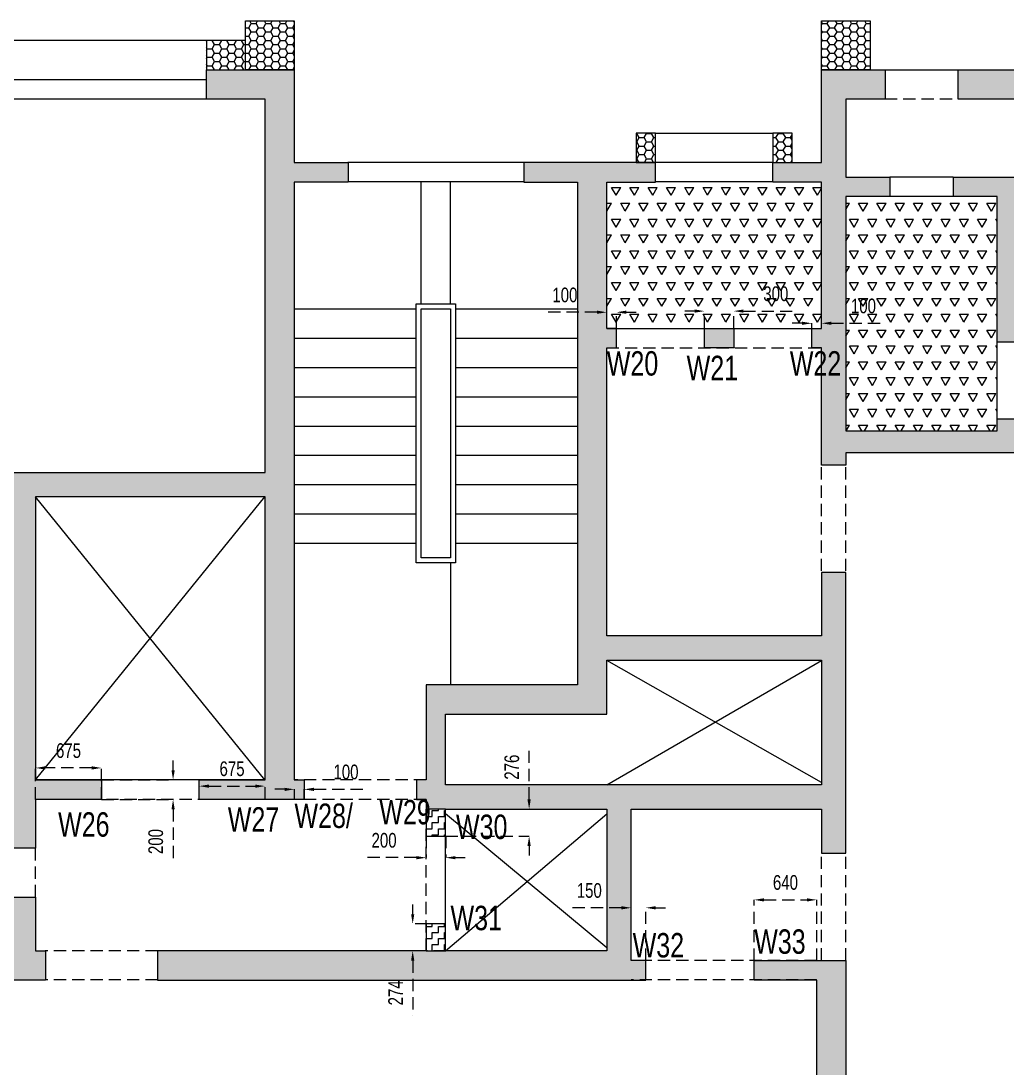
# Model space of a CAD drawing. Header units: millimetres. Extents: x 359 to 31976, y 188 to 48431.
# Drawn here: x 10009 to 20109, y 37705 to 48431 of the extents above; entities that cross this region are included whole.
import ezdxf

# ---------------------------------------------------------------- set-up
doc = ezdxf.new("R2010")
doc.units = ezdxf.units.MM
doc.linetypes.add('HIDDEN', pattern=[0.375, 0.25, -0.125])
for name, color, linetype in [('$1$S-Non-Strl-RCW Hatch', 7, 'Continuous'), ('S-BEAM', 4, 'HIDDEN'), ('S-BEAM 1', 6, 'Continuous'), ('S-CUTOUT', 25, 'Continuous'), ('S-WALL HATCH', 251, 'Continuous')]:
    doc.layers.add(name, color=color, linetype=linetype)
for name, color, linetype, lineweight in [("S-BEAM NO'S", 2, 'Continuous', 20), ('S-GENERAL', 252, 'Continuous', 20), ('S-HATCH', 8, 'Continuous', 20), ('S-WALL', 100, 'Continuous', 20)]:
    doc.layers.add(name, color=color, linetype=linetype, lineweight=lineweight)
doc.styles.add('SOBHA', font='swisscl.ttf')
doc.dimstyles.new('S-100-2', dxfattribs={"dimscale": 100, "dimtxt": 1.5, "dimasz": 1, "dimexe": 0, "dimexo": 0, "dimgap": 1, "dimtad": 1, "dimdec": 0, "dimzin": 0, "dimdsep": 46, "dimtxsty": 'SOBHA', "dimcen": 0.0895, "dimclrd": 8, "dimclre": 8, "dimclrt": 2, "dimadec": 0, "dimazin": 0, "dimtfac": 1, "dimtdec": 0, "dimtofl": 0, "dimtmove": 0, "dimatfit": 3, "dimfxl": 0.18, "dimtolj": 1, "dimtzin": 0, "dimlwd": -1, "dimlwe": -1, "dimarcsym": 1})
pattern_1 = [(60, (1210198.22, -192215.66), (-93.75, 162.379763), [93.75, -93.75]), (120, (1210198.22, -192215.66), (-187.5, 1e-07), [93.75, -93.75]), (0, (1210151.34, -192134.47), (93.75, 162.379763), [93.75, -93.75])]
pattern_2 = [(0, (-733732.885, -65649.73), (75, 43.3012702), [50, -100]), (120, (-733732.885, -65649.73), (-75, 43.3012702), [50, -100]), (60, (-733732.885, -65649.73), (2e-14, 86.6025404), [-100, 50])]

# ---------------------------------------------------------------- blocks, each defined once
blk = doc.blocks.new('W02-TYP FRAM')
at = {"layer": '$1$S-Non-Strl-RCW Hatch', "linetype": 'Continuous', "ltscale": 500, "transparency": 33554687}
h = blk.add_hatch(dxfattribs=at)
h.set_pattern_fill('HONEY', color=25, scale=400)
h.set_pattern_definition(pattern_2)
h.paths.add_polyline_path([(463465, -231340), (463465, -230840), (463965, -230840), (463965, -231340)])
h.paths.add_polyline_path([(463465, -231340), (463465, -231040), (463065, -231040), (463065, -231340)])
h.paths.add_polyline_path([(460965, -231340), (460965, -231040), (460765, -231040), (460765, -231340)])
h = blk.add_hatch(dxfattribs=at)
h.set_pattern_fill('HONEY', color=25, scale=400)
h.set_pattern_definition(pattern_2)
h.paths.add_polyline_path([(469065, -232290), (469065, -231990), (468865, -231990), (468865, -232290)])
h.paths.add_polyline_path([(469365, -231340), (469365, -230840), (469865, -230840), (469865, -231340)])
h.paths.add_polyline_path([(467665, -232290), (467665, -231990), (467465, -231990), (467465, -232290)])
at = {"layer": 'S-HATCH', "ltscale": 7.5}
h = blk.add_hatch(dxfattribs=at)
h.set_pattern_fill('TRIANG', color=8, scale=500)
h.set_pattern_definition(pattern_1)
h.paths.add_polyline_path([(467165, -233990), (469365, -233990), (469365, -232490), (467165, -232490)])
h = blk.add_hatch(dxfattribs=at)
h.set_pattern_fill('TRIANG', color=8, scale=500)
h.set_pattern_definition(pattern_1)
h.paths.add_polyline_path([(469615, -232640), (471165, -232640), (471165, -235040), (469615, -235040)])
at = {"layer": 'S-BEAM', "ltscale": 500}
for p, q in [((470015, -231640), (470765, -231640)), ((467165, -234190), (469365, -234190)), ((469365, -236475), (469365, -235390)), ((469615, -236475), (469615, -235390)), ((465315, -238615), (463965, -238615)), ((463665, -238815), (461315, -238815)), ((465315, -238815), (463965, -238815)), ((465315, -240365), (465315, -238915)), ((461315, -239815), (461315, -239315)), ((469365, -240465), (469365, -239365)), ((469615, -240465), (469615, -239365)), ((462565, -240365), (461415, -240365)), ((469315, -240465), (467415, -240465)), ((462565, -240665), (461415, -240665)), ((469315, -240665), (467415, -240665))]:
    blk.add_line(p, q, dxfattribs=at)
at = {"layer": 'S-BEAM 1', "color": 1, "ltscale": 500}
for p, q in [((463065, -231040, 0), (460965, -231040, 0)), ((470015, -231340), (470765, -231340)), ((460965, -231440), (463065, -231440)), ((460965, -231640), (463065, -231640)), ((467665, -231990), (468865, -231990)), ((466315, -232290), (464515, -232290)), ((468865, -232290), (467665, -232290)), ((470715, -232440), (470065, -232440)), ((466315, -232490), (464515, -232490)), ((468865, -232490), (467665, -232490)), ((470715, -232640), (470065, -232640)), ((467165, -233990), (469365, -233990)), ((471165, -235040), (471165, -234130)), ((463665, -238615, 0), (461315, -238615, 0)), ((465515, -240365), (465515, -238915))]:
    blk.add_line(p, q, dxfattribs=at)
at = {"layer": 'S-CUTOUT', "color": 35}
for p, q in [((463665, -238615, 0), (461315, -235715)), ((461315, -238615, 0), (463665, -235715)), ((465515, -240365, 0), (467165, -238964, 0)), ((467165, -240334, 0), (465515, -238964, 0))]:
    blk.add_line(p, q, dxfattribs=at)
at = {"layer": 'S-CUTOUT', "color": 35, "elevation": 0}
for points in [[(467165, -238665), (469365, -237392)], [(469365, -238642), (467165, -237392)]]:
    blk.add_lwpolyline(points, dxfattribs=at)
at = {"layer": 'S-GENERAL', "color": 252}
for p, q in [((463965, -233790, 0), (465215, -233790, 0)), ((465615, -233790, 0), (466865, -233790, 0)), ((463965, -234090, 0), (465215, -234090, 0)), ((465615, -234090, 0), (466865, -234090, 0)), ((463965, -234390, 0), (465215, -234390, 0)), ((465615, -234390, 0), (466865, -234390, 0)), ((463965, -234690, 0), (465215, -234690, 0)), ((465615, -234690, 0), (466865, -234690, 0)), ((463965, -234990, 0), (465215, -234990, 0)), ((465615, -234990, 0), (466865, -234990, 0)), ((463965, -235290, 0), (465215, -235290, 0)), ((465615, -235290, 0), (466865, -235290, 0)), ((463965, -235590, 0), (465215, -235590, 0)), ((465615, -235590, 0), (466865, -235590, 0)), ((463965, -235890, 0), (465215, -235890, 0)), ((465615, -235890, 0), (466865, -235890, 0)), ((463965, -236190, 0), (465215, -236190, 0)), ((465615, -236190, 0), (466865, -236190, 0))]:
    blk.add_line(p, q, dxfattribs=at)
at = {"layer": 'S-GENERAL', "color": 252, "elevation": 0}
for points in [[(465265, -233740), (465265, -232490)], [(465565, -233740), (465565, -232490)], [(465565, -236390), (465565, -237640)]]:
    blk.add_lwpolyline(points, dxfattribs=at)
for points in [[(465215, -233740), (465615, -233740), (465615, -236390), (465215, -236390)], [(465265, -233790), (465565, -233790), (465565, -236340), (465265, -236340)]]:
    blk.add_lwpolyline(points, close=True, dxfattribs=at)
at = {"layer": 'S-WALL', "ltscale": 500, "elevation": 0}
blk.add_lwpolyline([(463465, -231340), (463465, -230840), (463965, -230840), (463965, -231340), (463465, -231340)], dxfattribs=at)
at = {"layer": 'S-WALL', "ltscale": 500}
blk.add_lwpolyline([(469365, -231340), (469365, -230840), (469865, -230840), (469865, -231340), (469365, -231340)], dxfattribs=at)
at = {"layer": 'S-WALL', "ltscale": 500, "elevation": 0}
blk.add_lwpolyline([(463465, -231340), (463465, -231040), (463065, -231040), (463065, -231340)], close=True, dxfattribs=at)
at = {"layer": 'S-WALL', "ltscale": 500}
for points in [[(467665, -232290), (467665, -231990), (467465, -231990), (467465, -232290)], [(469065, -232290), (469065, -231990), (468865, -231990), (468865, -232290)]]:
    blk.add_lwpolyline(points, close=True, dxfattribs=at)
blk = doc.blocks.new('*D98')
at = {"layer": 'Defpoints', "color": 0, "linetype": 'Continuous', "ltscale": 500, "transparency": 16777216}
for p in [(17309, 45459), (17009, 45281), (17309, 45281)]:
    blk.add_point(p, dxfattribs=at)
at = {"layer": 'S-BEAM', "color": 8, "ltscale": 500, "transparency": 16777216}
for p, q in [((16909, 45459), (16809, 45459)), ((17009, 45281), (17009, 45459)), ((17309, 45281), (17309, 45459)), ((17409, 45459), (17971, 45459))]:
    blk.add_line(p, q, dxfattribs=at)
at = {"layer": 'S-BEAM', "color": 8, "linetype": 'Continuous', "ltscale": 500, "transparency": 16777216}
for points in [[(16909, 45476), (16909, 45443), (17009, 45459)], [(17409, 45476), (17409, 45443), (17309, 45459)]]:
    blk.add_solid(points, dxfattribs=at)
at = {"layer": 'S-BEAM', "color": 2, "linetype": 'Continuous', "ltscale": 500, "transparency": 16777216, "insert": (17740, 45636), "char_height": 150, "attachment_point": 5, "style": 'SOBHA'}
blk.add_mtext('\\A1;300', dxfattribs=at)
blk = doc.blocks.new('*D99')
at = {"layer": 'Defpoints', "color": 0, "linetype": 'Continuous', "ltscale": 500, "transparency": 16777216}
for p in [(16009, 45447), (16009, 45281), (16109, 45281)]:
    blk.add_point(p, dxfattribs=at)
at = {"layer": 'S-BEAM', "color": 8, "ltscale": 500, "transparency": 16777216}
for p, q in [((15909, 45447), (15350, 45447)), ((16009, 45281), (16009, 45447)), ((16109, 45281), (16109, 45447)), ((16209, 45447), (16309, 45447))]:
    blk.add_line(p, q, dxfattribs=at)
at = {"layer": 'S-BEAM', "color": 8, "linetype": 'Continuous', "ltscale": 500, "transparency": 16777216}
for points in [[(15909, 45464), (15909, 45431), (16009, 45447)], [(16209, 45464), (16209, 45431), (16109, 45447)]]:
    blk.add_solid(points, dxfattribs=at)
at = {"layer": 'S-BEAM', "color": 2, "linetype": 'Continuous', "ltscale": 500, "transparency": 16777216, "insert": (15580, 45624), "char_height": 150, "attachment_point": 5, "style": 'SOBHA'}
blk.add_mtext('\\A1;100', dxfattribs=at)
blk = doc.blocks.new('*D100')
at = {"layer": 'Defpoints', "color": 0, "linetype": 'Continuous', "ltscale": 500, "transparency": 16777216}
for p in [(18109, 45281), (18209, 45334), (18209, 45281)]:
    blk.add_point(p, dxfattribs=at)
at = {"layer": 'S-BEAM', "color": 8, "ltscale": 500, "transparency": 16777216}
for p, q in [((18009, 45334), (17909, 45334)), ((18109, 45281), (18109, 45334)), ((18209, 45281), (18209, 45334)), ((18309, 45334), (18867, 45334))]:
    blk.add_line(p, q, dxfattribs=at)
at = {"layer": 'S-BEAM', "color": 8, "linetype": 'Continuous', "ltscale": 500, "transparency": 16777216}
for points in [[(18009, 45351), (18009, 45318), (18109, 45334)], [(18309, 45351), (18309, 45318), (18209, 45334)]]:
    blk.add_solid(points, dxfattribs=at)
at = {"layer": 'S-BEAM', "color": 2, "linetype": 'Continuous', "ltscale": 500, "transparency": 16777216, "insert": (18638, 45511), "char_height": 150, "attachment_point": 5, "style": 'SOBHA'}
blk.add_mtext('\\A1;100', dxfattribs=at)
blk = doc.blocks.new('*D103')
at = {"layer": 'Defpoints', "color": 0, "linetype": 'Continuous', "ltscale": 500, "transparency": 16777216}
for p in [(10159, 40779), (10159, 40456), (10834, 40456)]:
    blk.add_point(p, dxfattribs=at)
at = {"layer": 'S-BEAM', "color": 8, "ltscale": 500, "transparency": 16777216}
for p, q in [((10159, 40456), (10159, 40779)), ((10734, 40779), (10259, 40779)), ((10834, 40456), (10834, 40779))]:
    blk.add_line(p, q, dxfattribs=at)
at = {"layer": 'S-BEAM', "color": 8, "linetype": 'Continuous', "ltscale": 500, "transparency": 16777216}
for points in [[(10259, 40796), (10259, 40763), (10159, 40779)], [(10734, 40796), (10734, 40763), (10834, 40779)]]:
    blk.add_solid(points, dxfattribs=at)
at = {"layer": 'S-BEAM', "color": 2, "linetype": 'Continuous', "ltscale": 500, "transparency": 16777216, "insert": (10496, 40956), "char_height": 150, "attachment_point": 5, "style": 'SOBHA'}
blk.add_mtext('\\A1;675', dxfattribs=at)
blk = doc.blocks.new('*D104')
at = {"layer": 'Defpoints', "color": 0, "linetype": 'Continuous', "ltscale": 500, "transparency": 16777216}
for p in [(10834, 40656), (10834, 40456), (11567, 40456)]:
    blk.add_point(p, dxfattribs=at)
at = {"layer": 'S-BEAM', "color": 8, "ltscale": 500, "transparency": 16777216}
for p, q in [((11567, 40756), (11567, 40856)), ((10834, 40656), (11567, 40656)), ((10834, 40456), (11567, 40456)), ((11567, 40356), (11567, 39795))]:
    blk.add_line(p, q, dxfattribs=at)
at = {"layer": 'S-BEAM', "color": 8, "linetype": 'Continuous', "ltscale": 500, "transparency": 16777216}
for points in [[(11551, 40756), (11584, 40756), (11567, 40656)], [(11551, 40356), (11584, 40356), (11567, 40456)]]:
    blk.add_solid(points, dxfattribs=at)
at = {"layer": 'S-BEAM', "color": 2, "linetype": 'Continuous', "ltscale": 500, "transparency": 16777216, "insert": (11390, 40025), "char_height": 150, "attachment_point": 5, "rotation": 90, "style": 'SOBHA'}
blk.add_mtext('\\A1;200', dxfattribs=at)
blk = doc.blocks.new('*D105')
at = {"layer": 'Defpoints', "color": 0, "linetype": 'Continuous', "ltscale": 500, "transparency": 16777216}
for p in [(12509, 40593), (11834, 40456), (12509, 40456)]:
    blk.add_point(p, dxfattribs=at)
at = {"layer": 'S-BEAM', "color": 8, "ltscale": 500, "transparency": 16777216}
for p, q in [((11834, 40456), (11834, 40593)), ((11934, 40593), (12409, 40593)), ((12509, 40456), (12509, 40593))]:
    blk.add_line(p, q, dxfattribs=at)
at = {"layer": 'S-BEAM', "color": 8, "linetype": 'Continuous', "ltscale": 500, "transparency": 16777216}
for points in [[(11934, 40609), (11934, 40576), (11834, 40593)], [(12409, 40609), (12409, 40576), (12509, 40593)]]:
    blk.add_solid(points, dxfattribs=at)
at = {"layer": 'S-BEAM', "color": 2, "linetype": 'Continuous', "ltscale": 500, "transparency": 16777216, "insert": (12171, 40770), "char_height": 150, "attachment_point": 5, "style": 'SOBHA'}
blk.add_mtext('\\A1;675', dxfattribs=at)
blk = doc.blocks.new('*D106')
at = {"layer": 'Defpoints', "color": 0, "linetype": 'Continuous', "ltscale": 500, "transparency": 16777216}
for p in [(12909, 40560), (12809, 40456), (12909, 40456)]:
    blk.add_point(p, dxfattribs=at)
at = {"layer": 'S-BEAM', "color": 8, "ltscale": 500, "transparency": 16777216}
for p, q in [((12709, 40560), (12609, 40560)), ((12809, 40456), (12809, 40560)), ((12909, 40456), (12909, 40560)), ((13009, 40560), (13567, 40560))]:
    blk.add_line(p, q, dxfattribs=at)
at = {"layer": 'S-BEAM', "color": 8, "linetype": 'Continuous', "ltscale": 500, "transparency": 16777216}
for points in [[(12709, 40576), (12709, 40543), (12809, 40560)], [(13009, 40576), (13009, 40543), (12909, 40560)]]:
    blk.add_solid(points, dxfattribs=at)
at = {"layer": 'S-BEAM', "color": 2, "linetype": 'Continuous', "ltscale": 500, "transparency": 16777216, "insert": (13338, 40737), "char_height": 150, "attachment_point": 5, "style": 'SOBHA'}
blk.add_mtext('\\A1;100', dxfattribs=at)
blk = doc.blocks.new('*D107')
at = {"layer": 'Defpoints', "color": 0, "linetype": 'Continuous', "ltscale": 500, "transparency": 16777216}
for p in [(14159, 40081), (14359, 40081), (14159, 39860)]:
    blk.add_point(p, dxfattribs=at)
at = {"layer": 'S-BEAM', "color": 8, "ltscale": 500, "transparency": 16777216}
for p, q in [((14159, 40081), (14159, 39860)), ((14359, 40081), (14359, 39860)), ((14059, 39860), (13497, 39860)), ((14459, 39860), (14559, 39860))]:
    blk.add_line(p, q, dxfattribs=at)
at = {"layer": 'S-BEAM', "color": 8, "linetype": 'Continuous', "ltscale": 500, "transparency": 16777216}
for points in [[(14059, 39876), (14059, 39843), (14159, 39860)], [(14459, 39876), (14459, 39843), (14359, 39860)]]:
    blk.add_solid(points, dxfattribs=at)
at = {"layer": 'S-BEAM', "color": 2, "linetype": 'Continuous', "ltscale": 500, "transparency": 16777216, "insert": (13728, 40037), "char_height": 150, "attachment_point": 5, "style": 'SOBHA'}
blk.add_mtext('\\A1;200', dxfattribs=at)
blk = doc.blocks.new('*D108')
at = {"layer": 'Defpoints', "color": 0, "linetype": 'Continuous', "ltscale": 500, "transparency": 16777216}
for p in [(14359, 40356), (15214, 40356), (14359, 40081)]:
    blk.add_point(p, dxfattribs=at)
at = {"layer": 'S-BEAM', "color": 8, "ltscale": 500, "transparency": 16777216}
for p, q in [((15214, 40456), (15214, 41018)), ((14359, 40356), (15214, 40356)), ((14359, 40081), (15214, 40081)), ((15214, 39981), (15214, 39881))]:
    blk.add_line(p, q, dxfattribs=at)
at = {"layer": 'S-BEAM', "color": 8, "linetype": 'Continuous', "ltscale": 500, "transparency": 16777216}
for points in [[(15197, 40456), (15230, 40456), (15214, 40356)], [(15197, 39981), (15230, 39981), (15214, 40081)]]:
    blk.add_solid(points, dxfattribs=at)
at = {"layer": 'S-BEAM', "color": 2, "linetype": 'Continuous', "ltscale": 500, "transparency": 16777216, "insert": (15037, 40787), "char_height": 150, "attachment_point": 5, "rotation": 90, "style": 'SOBHA'}
blk.add_mtext('\\A1;276', dxfattribs=at)
blk = doc.blocks.new('*D109')
at = {"layer": 'Defpoints', "color": 0, "linetype": 'Continuous', "ltscale": 500, "transparency": 16777216}
for p in [(14359, 39181), (14021, 38906), (14359, 38906)]:
    blk.add_point(p, dxfattribs=at)
at = {"layer": 'S-BEAM', "color": 8, "ltscale": 500, "transparency": 16777216}
for p, q in [((14021, 39281), (14021, 39381)), ((14359, 39181), (14021, 39181)), ((14359, 38906), (14021, 38906)), ((14021, 38806), (14021, 38243))]:
    blk.add_line(p, q, dxfattribs=at)
at = {"layer": 'S-BEAM', "color": 8, "linetype": 'Continuous', "ltscale": 500, "transparency": 16777216}
for points in [[(14005, 39281), (14038, 39281), (14021, 39181)], [(14005, 38806), (14038, 38806), (14021, 38906)]]:
    blk.add_solid(points, dxfattribs=at)
at = {"layer": 'S-BEAM', "color": 2, "linetype": 'Continuous', "ltscale": 500, "transparency": 16777216, "insert": (13846, 38475), "char_height": 150, "attachment_point": 5, "rotation": 90, "style": 'SOBHA'}
blk.add_mtext('\\A1;274', dxfattribs=at)
blk = doc.blocks.new('*D110')
at = {"layer": 'Defpoints', "color": 0, "linetype": 'Continuous', "ltscale": 500, "transparency": 16777216}
for p in [(16259, 39346), (16259, 38806), (16409, 38806)]:
    blk.add_point(p, dxfattribs=at)
at = {"layer": 'S-BEAM', "color": 8, "ltscale": 500, "transparency": 16777216}
for p, q in [((16159, 39346), (15600, 39346)), ((16259, 38806), (16259, 39346)), ((16409, 38806), (16409, 39346)), ((16509, 39346), (16609, 39346))]:
    blk.add_line(p, q, dxfattribs=at)
at = {"layer": 'S-BEAM', "color": 8, "linetype": 'Continuous', "ltscale": 500, "transparency": 16777216}
for points in [[(16159, 39363), (16159, 39330), (16259, 39346)], [(16509, 39363), (16509, 39330), (16409, 39346)]]:
    blk.add_solid(points, dxfattribs=at)
at = {"layer": 'S-BEAM', "color": 2, "linetype": 'Continuous', "ltscale": 500, "transparency": 16777216, "insert": (15830, 39523), "char_height": 150, "attachment_point": 5, "style": 'SOBHA'}
blk.add_mtext('\\A1;150', dxfattribs=at)
blk = doc.blocks.new('*D111')
at = {"layer": 'Defpoints', "color": 0, "linetype": 'Continuous', "ltscale": 500, "transparency": 16777216}
for p in [(18159, 39428), (17519, 38806), (18159, 38806)]:
    blk.add_point(p, dxfattribs=at)
at = {"layer": 'S-BEAM', "color": 8, "ltscale": 500, "transparency": 16777216}
for p, q in [((17519, 38806), (17519, 39428)), ((17619, 39428), (18059, 39428)), ((18159, 38806), (18159, 39428))]:
    blk.add_line(p, q, dxfattribs=at)
at = {"layer": 'S-BEAM', "color": 8, "linetype": 'Continuous', "ltscale": 500, "transparency": 16777216}
for points in [[(17619, 39444), (17619, 39411), (17519, 39428)], [(18059, 39444), (18059, 39411), (18159, 39428)]]:
    blk.add_solid(points, dxfattribs=at)
at = {"layer": 'S-BEAM', "color": 2, "linetype": 'Continuous', "ltscale": 500, "transparency": 16777216, "insert": (17839, 39605), "char_height": 150, "attachment_point": 5, "style": 'SOBHA'}
blk.add_mtext('\\A1;640', dxfattribs=at)

msp = doc.modelspace()

# ---------------------------------------------------------------- hatches: boundary and pattern name
at = {"layer": 'S-WALL HATCH', "ltscale": 7.5, "transparency": 33554687}
h = msp.add_hatch(color=251, dxfattribs=at)
h.dxf.hatch_style = 1
h.paths.add_polyline_path([(6558.9, 16881.5), (6458.9, 16881.5), (6458.9, 17831.5), (6258.9, 17831.5), (6258.9, 16881.5), (4758.9, 16881.5), (4758.9, 19281.5), (4758.9, 19481.5), (4558.9, 19481.5), (4558.9, 16881.5), (1058.9, 16881.5), (1058.9, 17631.5), (858.9, 17631.5), (858.9, 16881.5), (858.9, 16581.5), (6558.9, 16581.5)])
h.paths.add_polyline_path([(8808.9, 19131.5), (7958.9, 19131.5), (7958.9, 20731.5), (7708.9, 20731.5), (7708.9, 19481.5), (6508.9, 19481.5), (6508.9, 20731.5), (6258.9, 20731.5), (6258.9, 20506.5), (6258.9, 19481.5), (5668.9, 19481.5), (5668.9, 19281.5), (6258.9, 19281.5), (6258.9, 18481.5), (6458.9, 18481.5), (6458.9, 19281.5), (7708.9, 19281.5), (7708.9, 18881.5), (8608.9, 18881.5), (8608.9, 16881.5), (8092, 16881.5), (8092, 16581.5), (8808.9, 16581.5), (8983.9, 16581.5), (8983.9, 16781.5), (8808.9, 16781.5), (8808.9, 18931.5)])
h.paths.add_polyline_path([(5248.9, 20731.5), (4658.9, 20731.5), (4658.9, 22471.5), (4458.9, 22471.5), (4458.9, 20731.5), (1058.9, 20731.5), (1058.9, 21356.5), (858.9, 21356.5), (858.9, 19731.5), (1058.9, 19731.5), (1058.9, 20506.5), (5248.9, 20506.5)])
h.paths.add_polyline_path([(10658.9, 24131.5), (10408.9, 24131.5), (10408.9, 23881.5), (10408.9, 23631.5), (10408.9, 22081.5), (7958.9, 22081.5), (7958.9, 22671.5), (7708.9, 22671.5), (7708.9, 21831.5), (7958.9, 21831.5), (10408.9, 21831.5), (10408.9, 20481.5), (10658.9, 20481.5)])
h.paths.add_polyline_path([(9608.9, 23881.5), (7958.9, 23881.5), (7958.9, 25931.5), (10408.9, 25931.5), (10408.9, 25631.5), (10658.9, 25631.5), (10658.9, 26131.5), (11374.4, 26131.5), (11374.4, 26381.5), (10208.9, 26381.5), (10008.9, 26381.5), (10008.9, 26181.5), (7908.9, 26181.5), (7708.9, 26181.5), (7708.9, 23481.5), (7958.9, 23481.5), (7958.9, 23631.5), (9608.9, 23631.5)])
h.paths.add_polyline_path([(4658.9, 24331.5), (2858.9, 24331.5), (2658.9, 24331.5), (858.9, 24331.5), (858.9, 24081.5), (858.9, 23456.5), (1058.9, 23456.5), (1058.9, 24081.5), (4458.9, 24081.5), (4458.9, 23381.5), (4658.9, 23381.5), (4658.9, 24081.5)])
h.paths.add_polyline_path([(6458.9, 27981.5), (6358.9, 27981.5), (6358.9, 28606.5), (6158.9, 28606.5), (6158.9, 27981.5), (858.9, 27981.5), (858.9, 27731.5), (858.9, 26831.5), (1108.9, 26831.5), (1108.9, 27031.5), (1108.9, 27731.5), (2658.9, 27731.5), (2658.9, 27031.5), (2658.9, 26831.5), (2658.9, 26681.5), (2858.9, 26681.5), (2858.9, 27731.5), (6458.9, 27731.5)])
h.paths.add_polyline_path([(10208.9, 31381.5), (10208.9, 31631.5), (10208.9, 31906.5), (10008.9, 31906.5), (10008.9, 31631.5), (6158.9, 31631.5), (6158.9, 31381.5), (6158.9, 30706.5), (6358.9, 30706.5), (6358.9, 31381.5), (10008.9, 31381.5), (10008.9, 27981.5), (7368.9, 27981.5), (7368.9, 27731.5), (7708.9, 27731.5), (7908.9, 27731.5), (10008.9, 27731.5), (10008.9, 27730.5), (10208.9, 27730.5), (10208.9, 27731.5), (10208.9, 27981.5)])
h.paths.add_polyline_path([(22458.9, 17306.5), (22258.9, 17306.5), (22258.9, 16881.5), (20658.9, 16881.5), (20458.9, 16881.5), (18108.9, 16881.5), (18108.9, 20756.5), (18758.9, 20756.5), (18758.9, 20956.5), (18058.9, 20956.5), (18058.9, 21071.5), (17858.9, 21071.5), (17858.9, 20956.5), (17858.9, 18031.5), (16958.9, 18031.5), (16958.9, 17831.5), (17858.9, 17831.5), (17858.9, 16781.5), (17258.9, 16781.5), (17058.9, 16781.5), (17058.9, 16581.5), (17858.9, 16581.5), (22458.9, 16581.5)])
h.paths.add_polyline_path([(25308.9, 19181.5), (25308.9, 19581.5), (25108.9, 19581.5), (25108.9, 19181.5), (23408.9, 19181.5), (23408.9, 19632.1), (23208.9, 19632.1), (23208.9, 19181.5), (20658.9, 19181.5), (20658.9, 20731.5), (21448.9, 20731.5), (21448.9, 20956.5), (21358.9, 20956.5), (21358.9, 22721.5), (21158.9, 22721.5), (21158.9, 20956.5), (20458.9, 20956.5), (19858.9, 20956.5), (19858.9, 20756.5), (20458.9, 20756.5), (20458.9, 19181.5), (20458.9, 18931.5), (20658.9, 18931.5), (22258.9, 18931.5), (22258.9, 18506.5), (22458.9, 18506.5), (22458.9, 18931.5), (23208.9, 18931.5), (25308.9, 18931.5)])
h.paths.add_polyline_path([(25308.9, 21606.5), (25108.9, 21606.5), (25108.9, 20956.5), (23208.9, 20956.5), (22258.9, 20956.5), (22258.9, 20731.5), (23208.9, 20731.5), (23208.9, 20281.5), (23408.9, 20281.5), (23408.9, 20731.5), (25108.9, 20731.5), (25108.9, 20331.5), (25308.9, 20331.5)], flags=17)
h.paths.add_polyline_path([(25308.9, 24581.5), (23558.9, 24581.5), (23358.9, 24581.5), (21158.9, 24581.5), (21158.9, 24356.5), (21158.9, 23631.5), (21358.9, 23631.5), (21358.9, 24356.5), (25108.9, 24356.5), (25108.9, 23706.5), (25308.9, 23706.5), (25308.9, 24356.5)])
h.paths.add_polyline_path([(18058.9, 24791.5), (17858.9, 24791.5), (17858.9, 24131.5), (16158.9, 24131.5), (16158.9, 26181.5), (16258.9, 26181.5), (16258.9, 26381.5), (16158.9, 26381.5), (14058.9, 26381.5), (13174.4, 26381.5), (13174.4, 26131.5), (14058.9, 26131.5), (14308.9, 26131.5), (15908.9, 26131.5), (15908.9, 25081.5), (15108.9, 25081.5), (15108.9, 24881.5), (15908.9, 24881.5), (15908.9, 22331.5), (15758.9, 22331.5), (15758.9, 22081.5), (17858.9, 22081.5), (17858.9, 21981.5), (18058.9, 21981.5), (18058.9, 22081.5), (18058.9, 22331.5), (18058.9, 22431.5), (17858.9, 22431.5), (17858.9, 22331.5), (16158.9, 22331.5), (16158.9, 23931.5), (17858.9, 23931.5), (17858.9, 23241.5), (18058.9, 23241.5)])
h.paths.add_polyline_path([(14308.9, 22081.5), (15048.9, 22081.5), (15048.9, 22331.5), (14308.9, 22331.5), (14308.9, 24881.5), (14308.9, 25081.5), (14308.9, 25206.5), (14058.9, 25206.5), (14058.9, 16581.5), (14308.9, 16581.5), (14308.9, 17831.5), (14308.9, 18031.5)])
h.paths.add_polyline_path([(25308.9, 28881.5), (25108.9, 28881.5), (25108.9, 28231.5), (20318.9, 28231.5), (20318.9, 27981.5), (23358.9, 27981.5), (23558.9, 27981.5), (25308.9, 27981.5)])
h.paths.add_polyline_path([(25308.9, 31881.5), (19858.9, 31881.5), (19658.9, 31881.5), (19658.9, 31631.5), (21258.9, 31631.5), (21258.9, 31181.5), (19458.9, 31181.5), (19458.9, 30981.5), (21258.9, 30981.5), (21258.9, 29431.5), (20218.9, 29431.5), (20218.9, 29231.5), (21458.9, 29231.5), (21458.9, 31631.5), (25108.9, 31631.5), (25108.9, 30981.5), (25308.9, 30981.5)])
h.paths.add_polyline_path([(25308.9, 35931.5), (25058.9, 35931.5), (25058.9, 35231.5), (22458.9, 35231.5), (22258.9, 35231.5), (19858.9, 35231.5), (19658.9, 35231.5), (19658.9, 34981.5), (19858.9, 34981.5), (25308.9, 34981.5)])
h.paths.add_polyline_path([(23558.9, 37606.5), (25058.9, 37606.5), (25058.9, 37431.5), (25308.9, 37431.5), (25308.9, 37906.5), (23508.9, 37906.5), (23308.9, 37906.5), (23308.9, 37006.5), (22258.9, 37006.5), (19558.9, 37006.5), (19558.9, 36781.5), (19658.9, 36781.5), (19658.9, 36191.5), (19858.9, 36191.5), (19858.9, 36781.5), (22258.9, 36781.5), (22458.9, 36781.5), (23558.9, 36781.5)])
h.paths.add_polyline_path([(25308.9, 40656.5), (25308.9, 41256.5), (25108.9, 41256.5), (25108.9, 40656.5), (23308.9, 40656.5), (21708.9, 40656.5), (21708.9, 42971.5), (21508.9, 42971.5), (21508.9, 40406.5), (23308.9, 40406.5), (23508.9, 40406.5), (25308.9, 40406.5)])
h.paths.add_polyline_path([(25308.9, 44881.5), (25108.9, 44881.5), (25108.9, 44231.1), (21508.9, 44231.1), (21308.9, 44231.1), (21308.9, 44006.5), (21508.9, 44006.5), (21708.9, 44006.5), (25108.9, 44006.5), (25108.9, 43356.5), (25308.9, 43356.5)])
h.paths.add_polyline_path([(25308.9, 47931.5), (21308.9, 47931.5), (19608.9, 47931.5), (19608.9, 47631.5), (21308.9, 47631.5), (21308.9, 46281.5), (20208.9, 46281.5), (20208.9, 46831.5), (19558.9, 46831.5), (19558.9, 46631.5), (20008.9, 46631.5), (20008.9, 45141.5), (20208.9, 45141.5), (20208.9, 46031.5), (21308.9, 46031.5), (21308.9, 45241.5), (21508.9, 45241.5), (21508.9, 47631.5), (25108.9, 47631.5), (25108.9, 46981.5), (25308.9, 46981.5)])
h.paths.add_polyline_path([(20208.9, 44231.5), (20008.9, 44231.5), (18458.9, 44231.5), (18458.9, 46631.5), (18908.9, 46631.5), (18908.9, 46831.5), (18458.9, 46831.5), (18458.9, 47631.5), (18858.9, 47631.5), (18858.9, 47931.5), (18458.9, 47931.5), (18208.9, 47931.5), (18208.9, 46981.5), (17708.9, 46981.5), (17708.9, 46781.5), (18208.9, 46781.5), (18208.9, 46631.5), (18208.9, 45281.5), (18208.9, 45081.5), (18208.9, 44231.5), (18208.9, 43881.5), (18458.9, 43881.5), (18458.9, 44006.5), (20208.9, 44006.5)])
h.paths.add_polyline_path([(12808.9, 46781.5), (13358.9, 46781.5), (13358.9, 46981.5), (12808.9, 46981.5), (12808.9, 47931.5), (11908.9, 47931.5), (11908.9, 47631.5), (12508.9, 47631.5), (12508.9, 43806.5), (9108.9, 43806.5), (9108.9, 43981.5), (8858.9, 43981.5), (8858.9, 43231.5), (7958.9, 43231.5), (7958.9, 43881.5), (7708.9, 43881.5), (7708.9, 39106.5), (7958.9, 39106.5), (9358.9, 39106.5), (9358.9, 38416.5), (9558.9, 38416.5), (9558.9, 38606.5), (10258.9, 38606.5), (10258.9, 38906.5), (10158.9, 38906.5), (10158.9, 39456.5), (9858.9, 39456.5), (9858.9, 39306.5), (9558.9, 39306.5), (7958.9, 39306.5), (7958.9, 43031.5), (8858.9, 43031.5), (9108.9, 43031.5), (9108.9, 43556.5), (9858.9, 43556.5), (9858.9, 39956.5), (10158.9, 39956.5), (10158.9, 40456.5), (10158.9, 40656.5), (10158.9, 43556.5), (12508.9, 43556.5), (12508.9, 40656.5), (12508.9, 40456.5), (12808.9, 40456.5), (12808.9, 40656.5)])
h.paths.add_polyline_path([(9808.9, 47931.5), (8083.9, 47931.5), (8083.9, 47631.5), (8883.9, 47631.5), (8883.9, 46881.5), (8033.9, 46881.5), (8033.9, 46681.5), (8883.9, 46681.5), (8883.9, 45181.5), (8858.9, 45181.5), (8858.9, 44981.5), (8858.9, 44891.5), (9108.9, 44891.5), (9108.9, 47631.5), (9808.9, 47631.5)])
h.paths.add_polyline_path([(7333.9, 47931.5), (6383.9, 47931.5), (4708.9, 47931.5), (4708.9, 47631.5), (6158.9, 47631.5), (6158.9, 45181.5), (5858.9, 45181.5), (5858.9, 44981.5), (7948.9, 44981.5), (7948.9, 45181.5), (6383.9, 45181.5), (6383.9, 46681.5), (7383.9, 46681.5), (7383.9, 46881.5), (6383.9, 46881.5), (6383.9, 47631.5), (7333.9, 47631.5)])
h.paths.add_polyline_path([(4758.9, 45181.5), (3408.9, 45181.5), (3408.9, 46181.5), (3208.9, 46181.5), (3208.9, 46081.5), (2433.9, 46081.5), (2433.9, 45881.5), (3208.9, 45881.5), (3208.9, 45231.5), (1058.9, 45231.5), (1058.9, 45881.5), (1833.9, 45881.5), (1833.9, 46081.5), (1058.9, 46081.5), (1058.9, 46256.5), (858.9, 46256.5), (858.9, 45231.5), (858.9, 44981.5), (858.9, 44356.5), (1058.9, 44356.5), (1058.9, 44981.5), (3408.9, 44981.5), (4458.9, 44981.5), (4658.9, 44981.5), (4758.9, 44981.5)])
h.paths.add_polyline_path([(3508.9, 47931.5), (858.9, 47931.5), (858.9, 47631.5), (858.9, 47456.5), (1058.9, 47456.5), (1058.9, 47631.5), (3208.9, 47631.5), (3208.9, 46981.5), (3408.9, 46981.5), (3408.9, 47631.5), (3508.9, 47631.5)])
h.paths.add_polyline_path([(4658.9, 41631.5), (4658.9, 43971.5), (4458.9, 43971.5), (4458.9, 41631.5), (1058.9, 41631.5), (1058.9, 42256.5), (858.9, 42256.5), (858.9, 41631.5), (858.9, 41381.5), (2658.9, 41381.5), (2858.9, 41381.5), (4658.9, 41381.5)])
h.paths.add_polyline_path([(5298.9, 37981.5), (2858.9, 37981.5), (2858.9, 39031.5), (2658.9, 39031.5), (2658.9, 38881.5), (2658.9, 38681.5), (2658.9, 37981.5), (1058.9, 37981.5), (1058.9, 38681.5), (1058.9, 38881.5), (858.9, 38881.5), (858.9, 36981.5), (1058.9, 36981.5), (1058.9, 37756.5), (5298.9, 37756.5)])
h.paths.add_polyline_path([(6608.9, 34231.5), (6508.9, 34231.5), (6308.9, 34231.5), (4808.9, 34231.5), (4808.9, 36631.5), (5398.9, 36631.5), (5398.9, 36831.5), (4608.9, 36831.5), (4608.9, 34231.5), (1058.9, 34231.5), (1058.9, 34881.5), (858.9, 34881.5), (858.9, 34231.5), (858.9, 33981.5), (6608.9, 33981.5)])
h.paths.add_polyline_path([(10208.9, 35231.5), (10008.9, 35231.5), (10008.9, 34231.5), (7908.9, 34231.5), (7908.9, 36906.5), (10008.9, 36906.5), (10008.9, 35981.5), (10208.9, 35981.5), (10208.9, 36906.5), (10208.9, 37156.5), (9558.9, 37156.5), (9358.9, 37156.5), (7908.9, 37156.5), (7908.9, 37756.5), (7908.9, 37981.5), (6208.9, 37981.5), (6208.9, 37756.5), (6308.9, 37756.5), (6308.9, 36831.5), (6308.9, 36631.5), (6308.9, 35031.5), (6508.9, 35031.5), (6508.9, 37756.5), (7708.9, 37756.5), (7708.9, 34231.5), (7358.9, 34231.5), (7358.9, 33981.5), (7858.9, 33981.5), (10008.9, 33981.5), (10008.9, 33706.5), (10208.9, 33706.5)])
h = msp.add_hatch(color=251, dxfattribs=at)
h.dxf.hatch_style = 1
h.paths.add_polyline_path([(18458.9, 42781.5), (18208.9, 42781.5), (18208.9, 42131.5), (16008.9, 42131.5), (16008.9, 45081.5), (16008.9, 45281.5), (16008.9, 46781.5), (16508.9, 46781.5), (16508.9, 46981.5), (15158.9, 46981.5), (15158.9, 46781.5), (15708.9, 46781.5), (15708.9, 41631.5), (14158.9, 41631.5), (14158.9, 41331.5), (14158.9, 40656.5), (14158.9, 40456.5), (14158.9, 40356.5), (14358.9, 40356.5), (16008.9, 40356.5), (16008.9, 38906.5), (14358.9, 38906.5), (14158.9, 38906.5), (11408.9, 38906.5), (11408.9, 38606.5), (16258.9, 38606.5), (16258.9, 38806.5), (16258.9, 40356.5), (18208.9, 40356.5), (18208.9, 39906.5), (18458.9, 39906.5)])
h.paths.add_polyline_path([(16008.9, 41881.5), (18208.9, 41881.5), (18208.9, 40606.5), (14358.9, 40606.5), (14358.9, 41331.5), (16008.9, 41331.5)], flags=16)
h = msp.add_hatch(dxfattribs=at)
h.set_pattern_fill('ZIGZAG', color=251, scale=500)
h.set_pattern_definition([(0, (1058.87, 17831.47), (62.5, 62.5), [62.5, -62.5]), (90, (1121.37, 17831.47), (-62.5, 62.5), [62.5, -62.5])])
h.paths.add_polyline_path([(20458.9, 18031.5), (20658.9, 18031.5), (20658.9, 17881.5), (20458.9, 17881.5)])
h.paths.add_polyline_path([(20658.9, 18931.5), (20458.9, 18931.5), (20458.9, 18831.5), (20658.9, 18831.5)])
h.paths.add_polyline_path([(14308.9, 18031.5), (14858.9, 18031.5), (14858.9, 17831.5), (14308.9, 17831.5)])
h.paths.add_polyline_path([(8908.9, 19131.5), (8808.9, 19131.5), (8808.9, 18931.5), (8908.9, 18931.5)])
h.paths.add_polyline_path([(6258.9, 20506.5), (6158.9, 20506.5), (6158.9, 20731.5), (6258.9, 20731.5)])
h.paths.add_polyline_path([(4858.9, 19481.5), (4758.9, 19481.5), (4758.9, 19281.5), (4858.9, 19281.5)])
h.paths.add_polyline_path([(2233.9, 27031.5), (2658.9, 27031.5), (2658.9, 26831.5), (2233.9, 26831.5)])
h.paths.add_polyline_path([(1483.9, 26831.5), (1108.9, 26831.5), (1108.9, 27031.5), (1483.9, 27031.5)])
h.paths.add_polyline_path([(2658.9, 24581.5), (2858.9, 24581.5), (2858.9, 24331.5), (2658.9, 24331.5)])
h.paths.add_polyline_path([(7708.9, 26521.5), (7908.9, 26521.5), (7908.9, 26181.5), (7708.9, 26181.5)])
h.paths.add_polyline_path([(7708.9, 27731.5), (7908.9, 27731.5), (7908.9, 27631.5), (7708.9, 27631.5)])
h.paths.add_polyline_path([(14058.9, 26131.5), (14308.9, 26131.5), (14308.9, 25956.5), (14058.9, 25956.5)])
h.paths.add_polyline_path([(14308.9, 25081.5), (14458.9, 25081.5), (14458.9, 24881.5), (14308.9, 24881.5)])
h.paths.add_polyline_path([(17858.3, 26181.5), (17468.9, 26181.5), (17468.9, 26381.5), (17858.3, 26381.5)])
h.paths.add_polyline_path([(12358.9, 28781.5), (12558.9, 28781.5), (12558.9, 28281.5), (12358.9, 28281.5)])
h.paths.add_polyline_path([(12558.9, 30281.5), (12358.9, 30281.5), (12358.9, 29781.5), (12558.9, 29781.5)])
h.paths.add_polyline_path([(12558.9, 31081.5), (12358.9, 31081.5), (12358.9, 30581.5), (12558.9, 30581.5)])
h.paths.add_polyline_path([(12558.9, 32581.5), (12358.9, 32581.5), (12358.9, 32081.5), (12558.9, 32081.5)])
h.paths.add_polyline_path([(12558.9, 32881.5), (12358.9, 32881.5), (12358.9, 33381.5), (12558.9, 33381.5)])
h.paths.add_polyline_path([(12558.9, 34881.5), (12358.9, 34881.5), (12358.9, 34381.5), (12558.9, 34381.5)])
h.paths.add_polyline_path([(12558.9, 35181.5), (12358.9, 35181.5), (12358.9, 36706.5), (12558.9, 36706.5)])
h.paths.add_polyline_path([(9358.9, 37306.5), (9558.9, 37306.5), (9558.9, 37156.5), (9358.9, 37156.5)])
h.paths.add_polyline_path([(6308.9, 34381.5), (6508.9, 34381.5), (6508.9, 34231.5), (6308.9, 34231.5)])
h.paths.add_polyline_path([(2658.9, 38881.5), (2233.9, 38881.5), (2233.9, 38681.5), (2658.9, 38681.5)])
h.paths.add_polyline_path([(1058.9, 38881.5), (1483.9, 38881.5), (1483.9, 38681.5), (1058.9, 38681.5)])
h.paths.add_polyline_path([(2658.9, 41381.5), (2858.9, 41381.5), (2858.9, 41131.5), (2658.9, 41131.5)])
h.paths.add_polyline_path([(10158.9, 40656.5), (10833.9, 40656.5), (10833.9, 40456.5), (10158.9, 40456.5)])
h.paths.add_polyline_path([(12508.9, 40656.5), (11833.9, 40656.5), (11833.9, 40456.5), (12508.9, 40456.5)])
h.paths.add_polyline_path([(12808.9, 40656.5), (12908.9, 40656.5), (12908.9, 40456.5), (12808.9, 40456.5)])
h.paths.add_polyline_path([(14158.9, 40656.5), (14058.9, 40656.5), (14058.9, 40456.5), (14158.9, 40456.5)])
h.paths.add_polyline_path([(18158.9, 38606.5), (17518.9, 38606.5), (17518.9, 38806.5), (18158.9, 38806.5)])
h.paths.add_polyline_path([(16258.9, 38806.5), (16408.9, 38806.5), (16408.9, 38606.5), (16258.9, 38606.5)])
h.paths.add_polyline_path([(19858.9, 35231.5), (19658.9, 35231.5), (19658.9, 35381.5), (19858.9, 35381.5)])
h.paths.add_polyline_path([(19858.9, 34981.5), (19658.9, 34981.5), (19658.9, 34881.5), (19858.9, 34881.5)])
h.paths.add_polyline_path([(19658.9, 33281.5), (19858.9, 33281.5), (19858.9, 33381.5), (19658.9, 33381.5)])
h.paths.add_polyline_path([(19658.9, 32981.5), (19858.9, 32981.5), (19858.9, 32731.5), (19658.9, 32731.5)])
h.paths.add_polyline_path([(22258.9, 35681.5), (22458.9, 35681.5), (22458.9, 35231.5), (22258.9, 35231.5)])
h.paths.add_polyline_path([(22258.9, 36331.5), (22458.9, 36331.5), (22458.9, 36781.5), (22258.9, 36781.5)])
h.paths.add_polyline_path([(23508.9, 37906.5), (23308.9, 37906.5), (23308.9, 38106.5), (23508.9, 38106.5)])
h.paths.add_polyline_path([(23308.9, 40406.5), (23508.9, 40406.5), (23508.9, 40206.5), (23308.9, 40206.5)])
h.paths.add_polyline_path([(21708.9, 44006.5), (21508.9, 44006.5), (21508.9, 43906.5), (21708.9, 43906.5)])
h.paths.add_polyline_path([(21508.9, 44231.1), (21308.9, 44231.1), (21308.9, 44356.5), (21508.9, 44356.5)])
h.paths.add_polyline_path([(20008.9, 44231.5), (20208.9, 44231.5), (20208.9, 44356.5), (20008.9, 44356.5)])
h.paths.add_polyline_path([(18208.9, 45281.5), (18108.9, 45281.5), (18108.9, 45081.5), (18208.9, 45081.5)])
h.paths.add_polyline_path([(17008.9, 45281.5), (17308.9, 45281.5), (17308.9, 45081.5), (17008.9, 45081.5)])
h.paths.add_polyline_path([(16108.9, 45281.5), (16008.9, 45281.5), (16008.9, 45081.5), (16108.9, 45081.5)])
h.paths.add_polyline_path([(8858.9, 44981.5), (8758.9, 44981.5), (8758.9, 45181.5), (8858.9, 45181.5)])
h.paths.add_polyline_path([(4458.9, 44981.5), (4658.9, 44981.5), (4658.9, 44881.5), (4458.9, 44881.5)])
h.paths.add_polyline_path([(6308.9, 36831.5), (6208.9, 36831.5), (6208.9, 36631.5), (6308.9, 36631.5)])
h.paths.add_polyline_path([(19858.9, 31881.5), (19658.9, 31881.5), (19658.9, 31981.5), (19858.9, 31981.5)])
h.paths.add_polyline_path([(23358.9, 27981.5), (23558.9, 27981.5), (23558.9, 27481.5), (23358.9, 27481.5)])
h.paths.add_polyline_path([(23558.9, 24581.5), (23358.9, 24581.5), (23358.9, 25081.5), (23558.9, 25081.5)])
h = msp.add_hatch(dxfattribs=at)
h.set_pattern_fill('ZIGZAG', color=251, scale=500)
h.set_pattern_definition([(0, (14158.87, 38906.47), (62.5, 62.5), [62.5, -62.5]), (90, (14221.37, 38906.47), (-62.5, 62.5), [62.5, -62.5])])
h.paths.add_polyline_path([(14158.9, 38906.5), (14358.9, 38906.5), (14358.9, 39180.6), (14158.9, 39180.6)])
h.paths.add_polyline_path([(14358.9, 40356.5), (14158.9, 40356.5), (14158.9, 40080.6), (14358.9, 40080.6)])
h = msp.add_hatch(color=251, dxfattribs=at)
h.dxf.hatch_style = 1
h.paths.add_polyline_path([(15158.9, 32981.5), (18408.9, 32981.5), (18408.9, 28281.5), (16408.9, 28281.5), (16408.9, 27981.5), (17858.9, 27981.5), (17858.9, 26381.5), (17858.9, 26181.5), (17858.9, 25891.5), (18058.9, 25891.5), (18058.9, 26381.5), (18058.9, 27981.5), (19408.9, 27981.5), (19408.9, 28231.5), (18708.9, 28231.5), (18708.9, 29231.5), (19408.9, 29231.5), (19408.9, 29431.5), (18708.9, 29431.5), (18708.9, 30981.5), (18708.9, 31181.5), (18708.9, 32981.5), (19658.9, 32981.5), (19858.9, 32981.5), (19858.9, 33281.5), (19658.9, 33281.5), (15958.9, 33281.5), (15958.9, 36781.5), (18648.9, 36781.5), (18648.9, 37006.5), (18458.9, 37006.5), (18458.9, 38806.5), (18158.9, 38806.5), (18158.9, 38606.5), (18158.9, 37006.5), (15958.9, 37006.5), (15158.9, 37006.5), (13983.9, 37006.5), (13983.9, 36706.5), (14858.9, 36706.5), (14858.9, 35181.5), (12558.9, 35181.5), (12358.9, 35181.5), (12358.9, 34881.5), (12558.9, 34881.5), (14858.9, 34881.5), (14858.9, 32881.5), (12558.9, 32881.5), (12358.9, 32881.5), (12358.9, 32581.5), (12558.9, 32581.5), (14858.9, 32581.5), (14858.9, 30581.5), (12558.9, 30581.5), (12358.9, 30581.5), (12358.9, 30281.5), (12558.9, 30281.5), (14858.9, 30281.5), (14858.9, 28281.5), (12558.9, 28281.5), (12358.9, 28281.5), (12358.9, 27981.5), (15258.9, 27981.5), (15258.9, 28281.5), (15158.9, 28281.5)])
h.paths.add_polyline_path([(15158.9, 33281.5), (15158.9, 36706.5), (15708.9, 36706.5), (15708.9, 33281.5)], flags=16)

# ---------------------------------------------------------------- linework, layer by layer
at = {"color": 6, "linetype": 'Continuous'}
for points in [[(14358.9, 40356.5), (14158.9, 40356.5), (14158.9, 40080.6), (14358.9, 40080.6)], [(14158.9, 38906.5), (14358.9, 38906.5), (14358.9, 39180.6), (14158.9, 39180.6)]]:
    msp.add_lwpolyline(points, close=True, dxfattribs=at)
at = {"layer": 'S-WALL', "color": 3}
for points in [[(9108.9, 43806.5), (12508.9, 43806.5), (12508.9, 47631.5), (11908.9, 47631.5), (11908.9, 47931.5), (12808.9, 47931.5), (12808.9, 46981.5), (13358.9, 46981.5), (13358.9, 46781.5), (12808.9, 46781.5), (12808.9, 40656.5), (12908.9, 40656.5), (12908.9, 40456.5), (11833.9, 40456.5), (11833.9, 40656.5), (12508.9, 40656.5), (12508.9, 43556.5), (10158.9, 43556.5), (10158.9, 40656.5), (10833.9, 40656.5), (10833.9, 40456.5), (10158.9, 40456.5), (10158.9, 39956.5), (9858.9, 39956.5)], [(20208.9, 44006.5), (18458.9, 44006.5), (18458.9, 43881.5), (18208.9, 43881.5), (18208.9, 44231.5), (18208.9, 45081.5), (18108.9, 45081.5), (18108.9, 45281.5), (18208.9, 45281.5), (18208.9, 46631.5), (18208.9, 46781.5), (17708.9, 46781.5), (17708.9, 46981.5), (18208.9, 46981.5), (18208.9, 47931.5), (18458.9, 47931.5), (18858.9, 47931.5), (18858.9, 47631.5)], [(18858.9, 47631.5), (18458.9, 47631.5), (18458.9, 46831.5), (18908.9, 46831.5), (18908.9, 46631.5), (18458.9, 46631.5), (18458.9, 44231.5), (20008.9, 44231.5), (20008.9, 44356.5), (20208.9, 44356.5)], [(14158.9, 41631.5), (14158.9, 41331.5), (14158.9, 40656.5), (14058.9, 40656.5), (14058.9, 40456.5), (14158.9, 40456.5), (14158.9, 40080.6), (14358.9, 40080.6), (14358.9, 40356.5), (16008.9, 40356.5), (16008.9, 38906.5), (14358.9, 38906.5), (14358.9, 39180.6), (14158.9, 39180.6), (14158.9, 38906.5), (11408.9, 38906.5), (11408.9, 38606.5), (16408.9, 38606.5), (16408.9, 38806.5), (16258.9, 38806.5), (16258.9, 40356.5), (18208.9, 40356.5), (18208.9, 39906.5), (18458.9, 39906.5), (18458.9, 42781.5), (18208.9, 42781.5), (18208.9, 42131.5), (16008.9, 42131.5), (16008.9, 45081.5), (16108.9, 45081.5), (16108.9, 45281.5), (16008.9, 45281.5), (16008.9, 46781.5), (16508.9, 46781.5), (16508.9, 46981.5), (15158.9, 46981.5), (15158.9, 46781.5), (15708.9, 46781.5), (15708.9, 41631.5), (14158.9, 41631.5)], [(9858.9, 39456.5), (10158.9, 39456.5), (10158.9, 38906.5), (10258.9, 38906.5), (10258.9, 38606.5), (9558.9, 38606.5)], [(18158.9, 37006.5), (18158.9, 38606.5), (17518.9, 38606.5), (17518.9, 38806.5), (18158.9, 38806.5), (18458.9, 38806.5), (18458.9, 37006.5)]]:
    msp.add_lwpolyline(points, dxfattribs=at)
for points in [[(21508.9, 47631.5), (21508.9, 45241.5), (21308.9, 45241.5), (21308.9, 46031.5), (20208.9, 46031.5), (20208.9, 45141.5), (20008.9, 45141.5), (20008.9, 46631.5), (19558.9, 46631.5), (19558.9, 46831.5), (20208.9, 46831.5), (20208.9, 46281.5), (21308.9, 46281.5), (21308.9, 47631.5), (19608.9, 47631.5), (19608.9, 47931.5), (21308.9, 47931.5), (25308.9, 47931.5), (25308.9, 46981.5), (25108.9, 46981.5), (25108.9, 47631.5)], [(17008.9, 45281.5), (17308.9, 45281.5), (17308.9, 45081.5), (17008.9, 45081.5)], [(18208.9, 41881.5), (18208.9, 40606.5), (14358.9, 40606.5), (14358.9, 41331.5), (16008.9, 41331.5), (16008.9, 41881.5)]]:
    msp.add_lwpolyline(points, close=True, dxfattribs=at)

# ---------------------------------------------------------------- block references
at = {"layer": 'S-BEAM'}
msp.add_blockref('W02-TYP FRAM', (-451156.5, 279271.9), dxfattribs=at)

# ---------------------------------------------------------------- texts
at = {"layer": "S-BEAM NO'S", "color": 3, "linetype": 'Continuous', "style": 'SOBHA'}
for s, p in [('W20', (16009.6, 44798.5, 0)), ('W21', (16827.1, 44751.5, 0)), ('W22', (17884.1, 44798.5, 0)), ('W29', (13679.6, 40201.5, 0)), ('W27', (12127.6, 40127, 0)), ('W28/', (12810.6, 40164.5, 0)), ('W26', (10389.6, 40075, 0)), ('W30', (14464.6, 40051, 0)), ('W31', (14408.6, 39117, 0)), ('W32', (16274.1, 38838, 0)), ('W33', (17519.1, 38875.5, 0))]:
    msp.add_text(s, height=250, dxfattribs=at).set_placement(p)

# ---------------------------------------------------------------- dimensions: what is measured, and where the dimension line sits
at = {"layer": 'S-BEAM', "color": 41, "linetype": 'Continuous', "ltscale": 500, "true_color": 0xf4ee51}
for base, p1, p2, picture, middle in [((16008.9, 45447.2), (16108.9, 45281.5), (16008.9, 45281.5), '*D99', (15579.6, 45624)), ((17308.9, 45459.2), (17008.9, 45281.5), (17308.9, 45281.5), '*D98', (17740, 45636.1)), ((18208.9, 45334.2), (18108.9, 45281.5), (18208.9, 45281.5), '*D100', (18638.2, 45511)), ((10158.9, 40779.2), (10833.9, 40456.5), (10158.9, 40456.5), '*D103', (10496.4, 40956)), ((12508.9, 40592.7), (11833.9, 40456.5), (12508.9, 40456.5), '*D105', (12171.4, 40769.5)), ((12908.9, 40559.7), (12808.9, 40456.5), (12908.9, 40456.5), '*D106', (13338.2, 40736.5)), ((14158.9, 39859.7), (14358.9, 40080.6), (14158.9, 40080.6), '*D107', (13727.9, 40036.5)), ((18158.9, 39427.7), (17518.9, 38806.5), (18158.9, 38806.5), '*D111', (17838.9, 39604.5)), ((16258.9, 39346.2), (16408.9, 38806.5), (16258.9, 38806.5), '*D110', (15829.6, 39523))]:
    dim = msp.add_linear_dim(base=base, p1=p1, p2=p2, dimstyle='S-100-2', dxfattribs=at)
    dim.commit()
    dim.dimension.update_dxf_attribs({"geometry": picture, "text_midpoint": middle})
for base, p1, p2, picture, middle in [((15213.8, 40356.5), (14358.9, 40080.6), (14358.9, 40356.5), '*D108', (15036.9, 40787.4)), ((11567.3, 40456.5), (10833.9, 40656.5), (10833.9, 40456.5), '*D104', (11390.4, 40025.5)), ((14021.3, 38906.5), (14358.9, 39180.6), (14358.9, 38906.5), '*D109', (13846, 38474.8))]:
    dim = msp.add_linear_dim(base=base, p1=p1, p2=p2, angle=90, dimstyle='S-100-2', dxfattribs=at)
    dim.commit()
    dim.dimension.update_dxf_attribs({"geometry": picture, "text_midpoint": middle})

doc.saveas('drawing.dxf')
